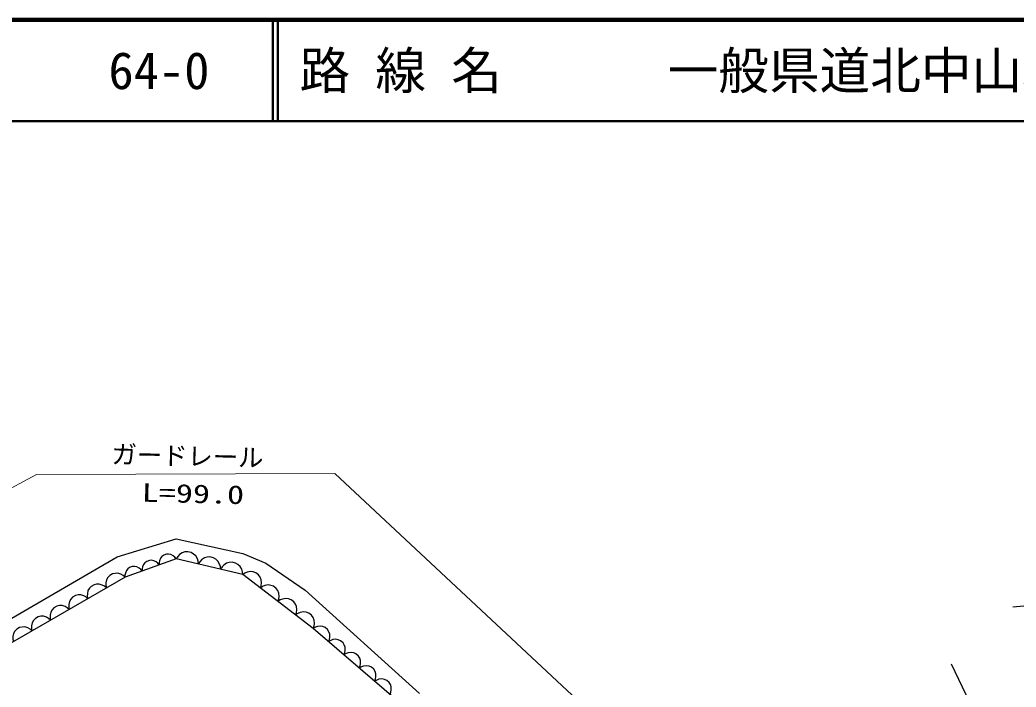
# Model space of a CAD drawing. Units: millimetres, scale not verified. Extents: x 40000 to 680000, y 20000 to 380000.
# Drawn here: x 152783 to 251139, y 314106 to 380000 of the extents above; entities that cross this region are included whole.
import ezdxf
from ezdxf.enums import TextEntityAlignment as Align

# ---------------------------------------------------------------- set-up
doc = ezdxf.new("R2010")
doc.units = ezdxf.units.MM
doc.header["$LTSCALE"] = 1000
for name, color, linetype, lineweight in [('M-BGD', 7, 'Continuous', 25), ('M-BGD-HTXT', 7, 'Continuous', 13), ('M-TTL', 2, 'Continuous', 140), ('M-TTL-LINE', 7, 'Continuous', 50)]:
    doc.layers.add(name, color=color, linetype=linetype, lineweight=lineweight)
doc.layers.add('M-TTL-TXT', color=7, linetype='Continuous')
doc.styles.add('ＭＳ ゴシック', font='')
doc.styles.get('ＭＳ ゴシック').set_extended_font_data('MS Gothic')

# ---------------------------------------------------------------- blocks, each defined once
blk = doc.blocks.new('BUHIN34')
at = {"color": 7, "linetype": 'Continuous', "lineweight": 25}
blk.add_lwpolyline([(843, 539), (655, 692), (449, 792), (166, 872), (-84, 855), (-322, 791), (-583, 624), (-741, 434), (-861, 215), (-907, -76), (-899, -302), (-843, -539)], dxfattribs=at)
blk = doc.blocks.new('BUHIN35')
at = {"color": 7, "linetype": 'Continuous', "lineweight": 25}
blk.add_lwpolyline([(887, 642), (673, 798), (441, 894), (127, 964), (-146, 929), (-402, 844), (-677, 645), (-837, 428), (-955, 180), (-987, -140), (-964, -387), (-887, -642)], dxfattribs=at)
blk = doc.blocks.new('BUHIN36')
at = {"color": 7, "linetype": 'Continuous', "lineweight": 25}
blk.add_lwpolyline([(562, 975), (296, 1031), (38, 1024), (-286, 957), (-526, 810), (-732, 623), (-906, 321), (-965, 50), (-972, -232), (-867, -546), (-741, -767), (-562, -975)], dxfattribs=at)
blk = doc.blocks.new('BUHIN37')
at = {"color": 7, "linetype": 'Continuous', "lineweight": 25}
blk.add_lwpolyline([(-48, 894), (-250, 816), (-419, 699), (-606, 514), (-703, 312), (-758, 98), (-743, -179), (-665, -385), (-547, -576), (-341, -740), (-161, -833), (48, -894)], dxfattribs=at)
blk = doc.blocks.new('BUHIN38')
at = {"color": 7, "linetype": 'Continuous', "lineweight": 25}
blk.add_lwpolyline([(-244, 1032), (-463, 899), (-635, 727), (-814, 472), (-885, 216), (-905, -45), (-829, -365), (-694, -589), (-517, -787), (-242, -934), (-13, -1005), (244, -1032)], dxfattribs=at)

msp = doc.modelspace()

# ---------------------------------------------------------------- linework, layer by layer
at = {"layer": 'M-BGD'}
for p, q in [((162388, 326963), (168207, 328736)), ((168207, 328736), (174801, 327295)), ((148660, 318983), (162388, 326963)), ((168213, 326773), (163159, 324955)), ((174783, 325221), (168213, 326773)), ((174801, 327295), (177073, 326353)), ((177073, 326353), (180952, 323693)), ((163159, 324955), (144788, 314360)), ((181743, 319901), (174783, 325221)), ((180952, 323693), (192246, 313485)), ((264764, 323097), (250806, 322016)), ((192357, 310769), (181743, 319901)), ((244725, 316397), (256573, 291844))]:
    msp.add_line(p, q, dxfattribs=at)
at = {"layer": 'M-BGD-HTXT'}
for p, q in [((126348, 319994), (154413, 335095)), ((154413, 335095), (183879, 335204)), ((183879, 335204), (232912, 289427))]:
    msp.add_line(p, q, dxfattribs=at)
at = {"layer": 'M-TTL'}
msp.add_line((680000, 380000), (40000, 380000), dxfattribs=at)
at = {"layer": 'M-TTL-LINE'}
for p, q in [((177750, 380000), (177750, 370000)), ((178250, 380000), (178250, 370000)), ((40000, 370000), (680000, 370000))]:
    msp.add_line(p, q, dxfattribs=at)

# ---------------------------------------------------------------- block references
at = {"layer": 'M-BGD', "rotation": 286.69118}
for name, p in [('BUHIN36', (169308, 326514)), ('BUHIN37', (165686, 325864)), ('BUHIN37', (167370, 326470)), ('BUHIN36', (171498, 325997)), ('BUHIN36', (173688, 325480)), ('BUHIN38', (162240, 324426)), ('BUHIN37', (164001, 325258)), ('BUHIN35', (175653, 324556)), ('BUHIN38', (160403, 323366)), ('BUHIN35', (177393, 323226)), ('BUHIN38', (158566, 322306)), ('BUHIN35', (179133, 321896)), ('BUHIN38', (156729, 321247)), ('BUHIN35', (180873, 320566)), ('BUHIN38', (154892, 320187)), ('BUHIN38', (153055, 319128)), ('BUHIN34', (182501, 319249)), ('BUHIN34', (184018, 317945)), ('BUHIN34', (185534, 316640)), ('BUHIN34', (187050, 315335)), ('BUHIN34', (188566, 314031))]:
    msp.add_blockref(name, p, dxfattribs=at)

# ---------------------------------------------------------------- texts
at = {"layer": 'M-BGD-HTXT', "style": 'ＭＳ ゴシック'}
msp.add_text('ガードレール', height=1833, rotation=358.6, dxfattribs=at).set_placement((161797, 335651), align=Align.BOTTOM_LEFT)
at = {"layer": 'M-BGD-HTXT', "style": 'ＭＳ ゴシック', "width": 1.35}
msp.add_text('L=99.0', height=1833, rotation=358.6, dxfattribs=at).set_placement((164783, 331871), align=Align.BOTTOM_LEFT)
at = {"layer": 'M-TTL-TXT', "style": 'ＭＳ ゴシック'}
for s, p in [('64-0', (161521, 375000)), ('路 線 名', (180380, 375000)), ('一般県道北中山岩国線', (216734, 375000))]:
    msp.add_text(s, height=3666, dxfattribs=at).set_placement(p, align=Align.MIDDLE_LEFT)

doc.saveas('drawing.dxf')
